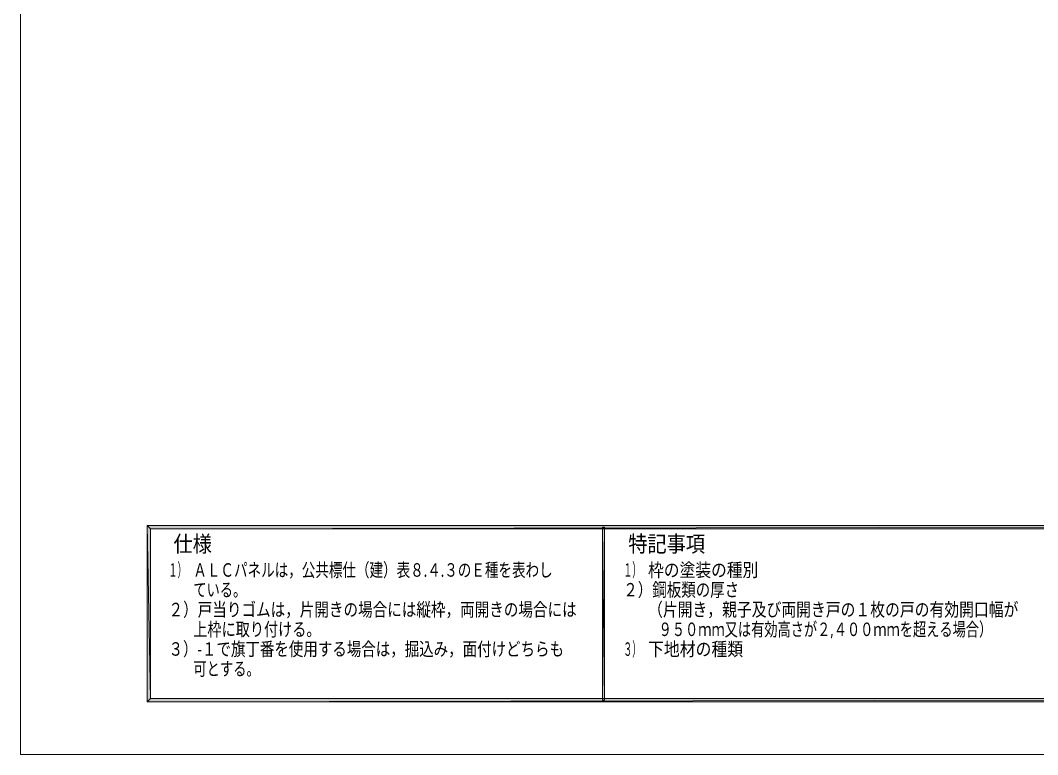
# Model space of a CAD drawing. Header units: millimetres. Extents: x 0 to 420, y 0 to 297.
# Drawn here: x 0.2 to 206, y 0 to 148.5 of the extents above; entities that cross this region are included whole.
import ezdxf
from ezdxf.enums import TextEntityAlignment as Align

# ---------------------------------------------------------------- set-up
doc = ezdxf.new("R2010")
doc.units = ezdxf.units.MM
doc.styles.add('kst32b', font='NotoSansJP-Variable.ttf')

msp = doc.modelspace()

# ---------------------------------------------------------------- hatches: boundary and pattern name
h = msp.add_hatch(color=7)
h.paths.add_polyline_path([(393.83, 11.35), (394.53, 10.65), (393.83, 45.64), (393.83, 11.35)])
h.paths.add_polyline_path([(394.53, 10.65), (393.83, 45.64), (394.53, 46.33), (394.53, 10.65)])
h.paths.add_polyline_path([(393.83, 45.64), (394.53, 46.33), (26.52, 45.64), (393.83, 45.64)])
h.paths.add_polyline_path([(394.53, 46.33), (26.52, 45.64), (25.82, 46.33), (394.53, 46.33)])
h.paths.add_polyline_path([(26.52, 45.64), (25.82, 46.33), (26.52, 11.35), (26.52, 45.64)])
h.paths.add_polyline_path([(25.82, 46.33), (26.52, 11.35), (25.82, 10.65), (25.82, 46.33)])
h.paths.add_polyline_path([(26.52, 11.35), (25.82, 10.65), (393.83, 11.35), (26.52, 11.35)])
h.paths.add_polyline_path([(25.82, 10.65), (393.83, 11.35), (394.53, 10.65), (25.82, 10.65)])
h = msp.add_hatch(color=7)
h.paths.add_polyline_path([(118.39, 46), (117.98, 46), (118.39, 10.99), (118.39, 46)])
h.paths.add_polyline_path([(117.98, 46), (118.39, 10.99), (117.98, 10.99), (117.98, 46)])

# ---------------------------------------------------------------- linework, layer by layer
at = {"lineweight": 13}
msp.add_lwpolyline([(0.19, 0), (0.19, 296.97), (420.16, 296.97), (420.16, 0)], close=True, dxfattribs=at)
at = {"lineweight": 0}
for points in [[(394.53, 46.33), (26.52, 45.64), (25.82, 46.33)], [(26.52, 45.64), (25.82, 46.33), (26.52, 11.35)], [(25.82, 46.33), (26.52, 11.35), (25.82, 10.65)], [(393.83, 45.64), (394.53, 46.33), (26.52, 45.64)], [(118.39, 46), (117.98, 46), (118.39, 10.99)], [(117.98, 46), (118.39, 10.99), (117.98, 10.99)], [(26.52, 11.35), (25.82, 10.65), (393.83, 11.35)], [(25.82, 10.65), (393.83, 11.35), (394.53, 10.65)]]:
    msp.add_lwpolyline(points, close=True, dxfattribs=at)

# ---------------------------------------------------------------- texts
at = {"style": 'kst32b'}
for s, height, p, p2 in [('仕様', 3.273, (31.18, 40.98), (38.94, 40.98)), ('特記事項', 3.273, (123.17, 40.98), (138.69, 40.98)), ('１）', 2.728, (30.18, 35.98), (33.81, 35.98)), ('ＡＬＣパネルは，公共標仕（建）表８.４.３のＥ種を表わし', 2.7278, (35.18, 35.98), (107.88, 35.98)), ('１）', 2.728, (122.17, 35.98), (125.8, 35.98)), ('枠の塗装の種別', 2.728, (127.17, 35.98), (149.48, 35.98)), ('２）鋼板類の厚さ', 2.728, (122.17, 31.98), (145.61, 31.98)), ('ている。', 2.728, (35.18, 31.98), (45.89, 31.98)), ('２）戸当りゴムは，片開きの場合には縦枠，両開きの場合には', 2.7278, (30.18, 27.98), (112.74, 27.98)), ('（片開き，親子及び両開き戸の１枚の戸の有効開口幅が', 2.7278, (127.17, 27.98), (202.09, 27.98)), ('上枠に取り付ける。', 2.728, (35.18, 23.98), (60.92, 23.98)), ('９５０ｍｍ又は有効高さが２,４００ｍｍを超える場合）', 2.7278, (129.32, 23.98), (196.8, 23.98)), ('３）-１で旗丁番を使用する場合は，掘込み，面付けどちらも', 2.7278, (30.18, 20), (110.17, 20)), ('３）', 2.728, (122.17, 19.98), (125.8, 19.98)), ('下地材の種類', 2.728, (127.17, 19.98), (146.41, 19.98)), ('可とする。', 2.728, (35.18, 16), (48.63, 16))]:
    msp.add_text(s, height=height, dxfattribs=at).set_placement(p, p2, align=Align.FIT)

doc.saveas('drawing.dxf')
